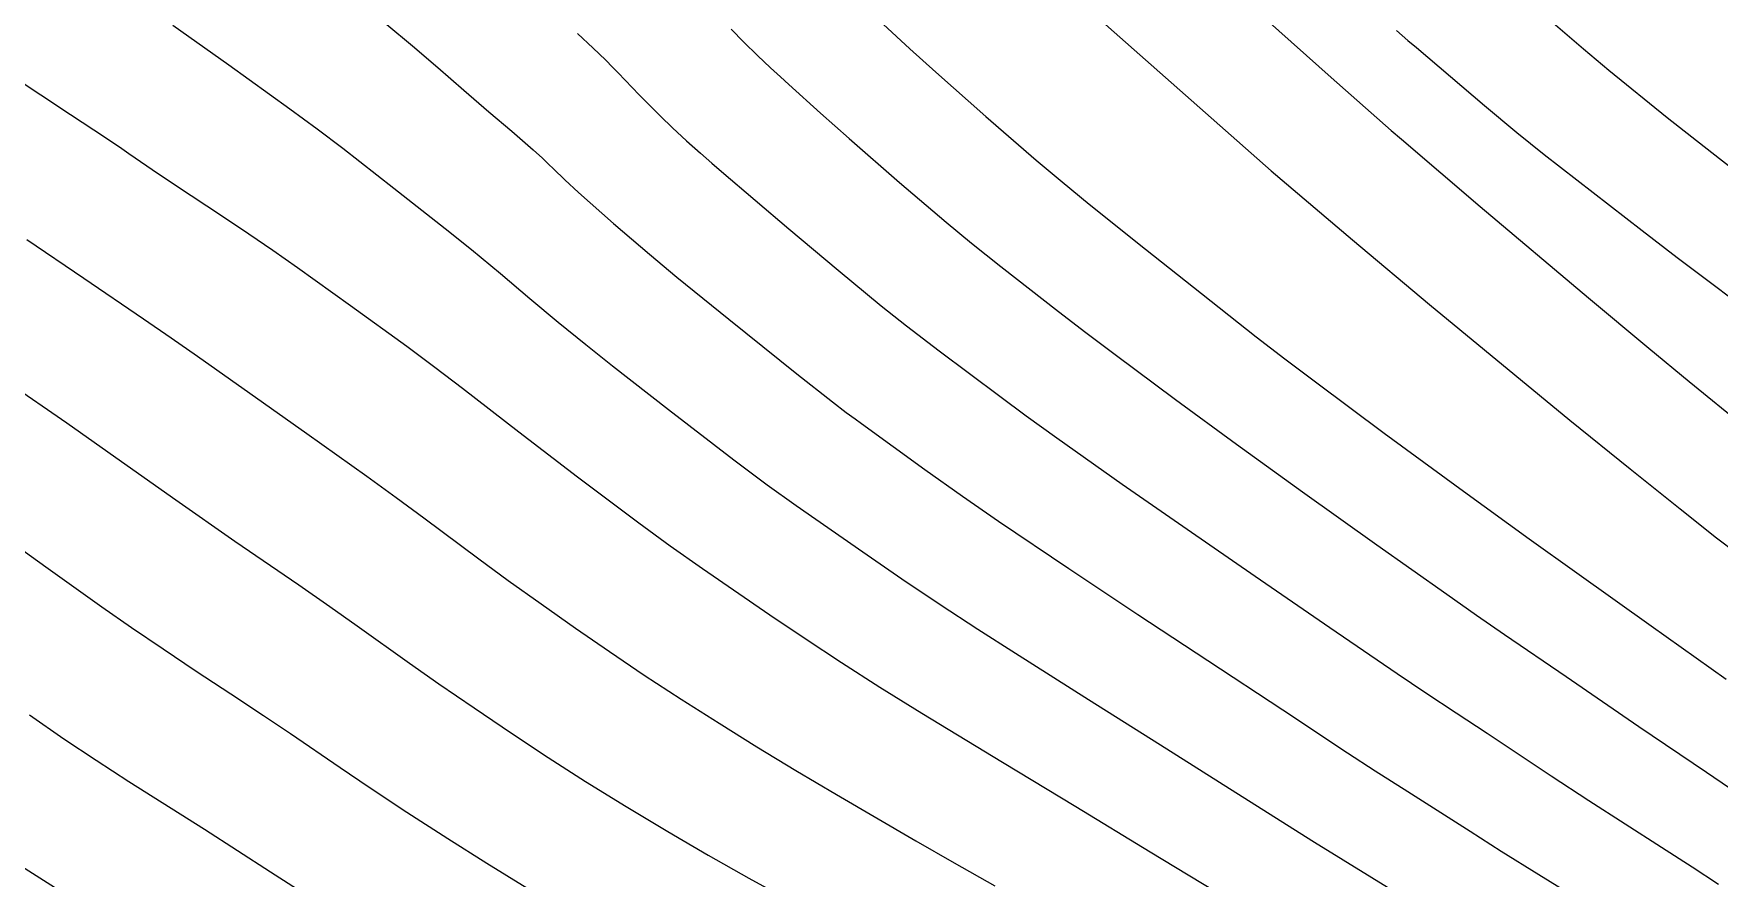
# Model space of a CAD drawing. Header units: millimetres. Extents: x 156921 to 159642, y 477538 to 479586.
# Drawn here: x 157685.82 to 157716.49, y 479059.67 to 479075.04 of the extents above; entities that cross this region are included whole.
import ezdxf

# ---------------------------------------------------------------- set-up
doc = ezdxf.new("R2010")
doc.units = ezdxf.units.MM
doc.header["$MEASUREMENT"] = 0
doc.layers.add('F0017111', color=94, linetype='Continuous', transparency=0.6)
doc.layers.add('F0017114', color=80, linetype='Continuous', transparency=0.6)

msp = doc.modelspace()

# ---------------------------------------------------------------- linework, layer by layer
at = {"layer": 'F0017111', "transparency": 33554521, "flags": 128}
for points in [[(157685.333, 479093.384), (157688.174, 479091.323), (157690.832, 479089.03), (157693.364, 479086.598), (157695.841, 479084.109), (157698.334, 479081.637), (157699.683, 479080.335), (157702.462, 479077.733), (157708.337, 479072.539), (157709.818, 479071.284), (157711.217, 479070.11), (157713.77, 479068.006), (157714.869, 479067.116), (157715.778, 479066.389), (157716.443, 479065.864), (157716.809, 479065.581), (157721.361, 479062.197), (157723.087, 479060.909), (157724.796, 479059.624)], [(157707.076, 479076.344), (157709.43, 479074.242), (157710.157, 479073.598), (157710.522, 479073.277), (157710.706, 479073.119), (157712.139, 479071.893), (157714.114, 479070.232), (157715.21, 479069.317), (157715.943, 479068.71), (157716.954, 479067.885)], [(157688.346, 479075.191), (157689.366, 479074.471), (157690.477, 479073.672), (157690.974, 479073.306), (157691.44, 479072.953), (157692.37, 479072.225), (157693.306, 479071.492), (157693.784, 479071.112), (157694.308, 479070.674), (157694.845, 479070.219), (157695.363, 479069.789), (157695.863, 479069.381), (157696.348, 479068.994), (157697.367, 479068.197), (157698.555, 479067.283), (157699.163, 479066.829), (157699.692, 479066.452), (157700.903, 479065.606), (157701.615, 479065.113), (157702.311, 479064.649), (157702.998, 479064.202), (157703.685, 479063.763), (157705.013, 479062.922), (157706.321, 479062.095), (157707.696, 479061.225), (157709.126, 479060.326), (157710.689, 479059.359)], [(157692.24, 479075.205), (157692.708, 479074.818), (157693.169, 479074.424), (157693.641, 479074.013), (157694.099, 479073.616), (157694.517, 479073.263), (157694.714, 479073.096), (157694.907, 479072.926), (157695.072, 479072.775), (157695.187, 479072.665), (157695.278, 479072.576), (157695.482, 479072.38), (157695.731, 479072.149), (157696.369, 479071.584), (157697.021, 479071.023), (157697.518, 479070.608), (157698.464, 479069.842), (157699.702, 479068.847), (157700.353, 479068.336), (157700.602, 479068.146), (157700.763, 479068.027), (157700.878, 479067.944), (157702.035, 479067.107), (157702.717, 479066.619), (157703.373, 479066.164), (157704.655, 479065.301), (157705.911, 479064.469), (157707.182, 479063.63), (157708.551, 479062.729), (157709.724, 479061.951), (157710.229, 479061.621), (157710.821, 479061.246), (157711.424, 479060.865), (157711.959, 479060.521), (157712.522, 479060.161), (157713.206, 479059.733), (157714.622, 479058.863)], [(157713.428, 479075.273), (157714.021, 479074.76), (157714.48, 479074.375), (157715.544, 479073.515), (157716.214, 479072.983), (157716.882, 479072.465)], [(157695.715, 479075.042), (157695.997, 479074.776), (157696.219, 479074.562), (157696.356, 479074.423), (157696.451, 479074.323), (157696.834, 479073.926), (157697.223, 479073.534), (157697.44, 479073.325), (157697.697, 479073.088), (157697.95, 479072.861), (157698.154, 479072.683), (157698.334, 479072.53), (157699.56, 479071.486), (157700.458, 479070.731), (157701.238, 479070.084), (157701.698, 479069.72), (157702.294, 479069.268), (157703.397, 479068.439), (157703.876, 479068.083), (157704.434, 479067.68), (157705.626, 479066.839), (157706.809, 479066.017), (157708.044, 479065.165), (157709.405, 479064.233), (157710.628, 479063.394), (157711.15, 479063.039), (157711.703, 479062.675), (157712.27, 479062.304), (157712.832, 479061.929), (157713.433, 479061.528), (157714.116, 479061.08), (157715.439, 479060.23), (157715.998, 479059.872), (157716.477, 479059.56)], [(157698.508, 479075.119), (157698.738, 479074.885), (157698.99, 479074.64), (157699.224, 479074.417), (157699.404, 479074.252), (157699.556, 479074.114), (157700.135, 479073.594), (157700.657, 479073.131), (157701.572, 479072.332), (157702.419, 479071.609), (157702.881, 479071.228), (157703.418, 479070.802), (157704.467, 479069.982), (157704.962, 479069.6), (157705.496, 479069.196), (157706.596, 479068.377), (157707.706, 479067.564), (157708.906, 479066.7), (157710.26, 479065.737), (157711.532, 479064.836), (157712.072, 479064.457), (157712.586, 479064.105), (157713.705, 479063.336), (157715.026, 479062.427), (157716.257, 479061.596), (157717.231, 479060.937)], [(157710.615, 479075.095), (157710.826, 479074.913), (157710.979, 479074.784), (157712.222, 479073.732), (157712.807, 479073.242), (157713.302, 479072.84), (157715.087, 479071.455), (157715.725, 479070.966), (157716.306, 479070.527), (157716.775, 479070.176)], [(157685.688, 479071.291), (157686.727, 479070.586), (157687.811, 479069.85), (157688.319, 479069.503), (157688.794, 479069.171), (157689.751, 479068.493), (157690.786, 479067.76), (157691.877, 479066.985), (157692.414, 479066.597), (157692.918, 479066.225), (157693.915, 479065.481), (157694.453, 479065.086), (157695.05, 479064.659), (157695.673, 479064.221), (157696.292, 479063.793), (157696.927, 479063.365), (157697.6, 479062.926), (157698.291, 479062.486), (157698.978, 479062.057), (157699.684, 479061.628), (157700.428, 479061.188), (157701.869, 479060.347), (157702.567, 479059.945), (157703.31, 479059.531)], [(157685.344, 479068.697), (157686.418, 479067.954), (157687.415, 479067.253), (157688.402, 479066.551), (157689.478, 479065.8), (157690.64, 479065.004), (157691.206, 479064.614), (157691.704, 479064.262), (157692.652, 479063.582), (157693.188, 479063.205), (157693.829, 479062.766), (157694.512, 479062.306), (157695.176, 479061.866), (157695.859, 479061.428), (157696.599, 479060.97), (157697.357, 479060.516), (157698.091, 479060.088), (157698.831, 479059.669), (157699.608, 479059.243)], [(157685.026, 479066.057), (157686.037, 479065.335), (157687.054, 479064.608), (157687.596, 479064.23), (157688.17, 479063.839), (157688.773, 479063.437), (157689.403, 479063.022), (157689.997, 479062.63), (157690.49, 479062.299), (157691.39, 479061.683), (157691.923, 479061.323), (157692.608, 479060.872), (157693.352, 479060.391), (157694.06, 479059.94), (157694.79, 479059.49)], [(157685.74, 479062.642), (157686.366, 479062.205), (157686.95, 479061.814), (157687.547, 479061.429), (157688.922, 479060.557), (157690.127, 479059.784), (157691.173, 479059.11)]]:
    msp.add_lwpolyline(points, dxfattribs=at)
at = {"layer": 'F0017114', "transparency": 33554521, "flags": 128}
for points in [[(157701.277, 479075.213), (157701.763, 479074.763), (157702.231, 479074.338), (157703.143, 479073.529), (157704.058, 479072.738), (157704.531, 479072.339), (157705.025, 479071.934), (157706.049, 479071.115), (157707.067, 479070.308), (157708.065, 479069.523), (157708.584, 479069.123), (157709.143, 479068.699), (157710.393, 479067.77), (157711.836, 479066.712), (157713.034, 479065.845), (157713.902, 479065.225), (157715.254, 479064.262), (157716.618, 479063.288)], [(157684.321, 479074.998), (157686.483, 479073.57), (157687.12, 479073.147), (157687.417, 479072.946), (157687.545, 479072.857), (157688.084, 479072.489), (157688.678, 479072.095), (157689.251, 479071.717), (157689.729, 479071.398), (157690.166, 479071.098), (157690.616, 479070.781), (157691.582, 479070.091), (157692.605, 479069.35), (157693.117, 479068.97), (157693.622, 479068.585), (157694.644, 479067.791), (157695.712, 479066.97), (157696.828, 479066.135), (157697.401, 479065.718), (157697.987, 479065.303), (157699.215, 479064.459), (157699.858, 479064.027), (157700.517, 479063.594), (157701.216, 479063.147), (157701.981, 479062.672), (157703.448, 479061.779), (157704.782, 479060.971), (157706.135, 479060.15), (157707.547, 479059.29)], [(157685.528, 479059.926), (157686.194, 479059.505)]]:
    msp.add_lwpolyline(points, dxfattribs=at)

doc.saveas('drawing.dxf')
